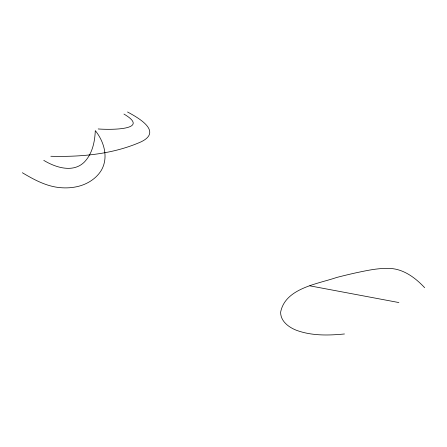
<?xml version="1.0" encoding="UTF-8"?>
<svg xmlns="http://www.w3.org/2000/svg" width="447" height="447" viewBox="0 0 447 447"><rect width="100%" height="100%" fill="white"/><g stroke="black" fill="none" stroke-linecap="round" stroke-linejoin="round"><path stroke-width="0.67" d="M424.65 287.684C415.302 277.71 403.272 268.681 389.041 268.401C377.888 268.066 366.909 270.513 356.063 272.804A369.418 213.28 0 0 0 336.641 277.481C317.398 284.08 285.214 288.186 280.621 312.246C280.543 321.197 288.684 327.249 296.255 330.216C311.604 335.943 328.4 335.529 344.464 333.976M50.852 156.271C81.354 157.053 113.091 154.276 141.241 141.766C162.73 131.278 137.983 117.65 127.54 111.996M98.184 128.948C107.934 129.792 152.097 130.619 123.948 114.069M309.855 285.84L398.886 302.558M43.761 160.367C55.473 167.463 72.9 173.179 84.176 162.244C92.322 153.952 94.859 141.861 95.289 130.619C104.095 141.515 108.766 157.478 101.324 170.318C96.703 177.867 89.076 183.035 80.728 185.678A32.022 18.489 0 0 1 62.334 187.796C47.734 187.137 34.609 180.057 22.35 172.726"/></g></svg>
